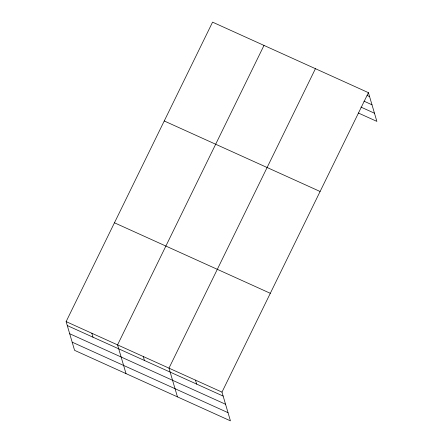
<?xml version="1.0" encoding="UTF-8"?>
<svg xmlns="http://www.w3.org/2000/svg" width="443" height="443" viewBox="0 0 443 443"><rect width="100%" height="100%" fill="white"/><g stroke="black" fill="none" stroke-linecap="round" stroke-linejoin="round"><path stroke-width="0.66" d="M368.421 92.665L221.982 392.127L230.432 420.85L74.579 350.335L66.123 321.612L212.568 22.15L368.421 92.665L376.877 121.388L358.387 113.026M264 45.419L117.556 344.881L126.011 373.604M315.433 68.687L168.988 368.15L177.444 396.873M367.12 95.505L369.584 96.618M363.98 101.17L371.993 104.792M360.912 107.079L374.468 113.214M164.242 120.972L320.095 191.487M114.449 222.79L270.308 293.305M66.123 321.612L221.982 392.127M67.292 325.566L223.145 396.081M69.695 333.74L225.548 404.254M72.176 342.162L228.029 412.677M195.485 380.138L196.648 384.092M143.272 356.515L144.435 360.469M91.839 333.247L93.008 337.201"/></g></svg>
